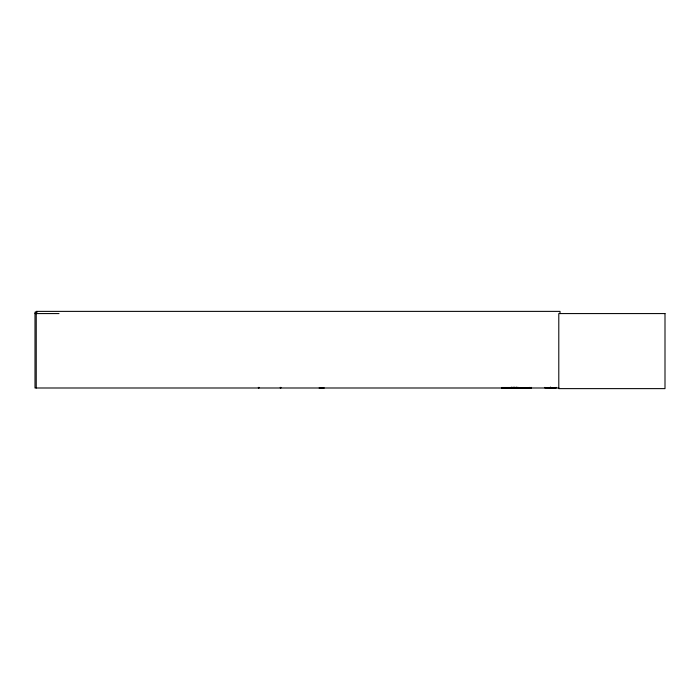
<?xml version="1.0" encoding="UTF-8"?>
<svg xmlns="http://www.w3.org/2000/svg" width="700" height="700" viewBox="0 0 700 700"><rect width="100%" height="100%" fill="white"/><g stroke="black" fill="none" stroke-linecap="round" stroke-linejoin="round"><path stroke-width="1.05" d="M37.188 312.165L35 312.165L35 387.993L558.933 387.993M35 313.574L59.01 313.574M501.524 387.502L515.541 387.502M511.157 387.66L531.51 387.975L501.515 387.949M501.498 387.686L531.51 387.809M529.883 387.993L529.891 387.371L530.049 387.914M560.026 313.574L560.026 311.377L36.234 311.377L36.234 387.993M556.124 387.371L556.124 387.993L544.863 387.914L544.863 387.371M550.69 387.214L550.69 387.993M550.296 387.214L550.296 387.993M531.492 387.398L531.492 387.975M518.63 387.371L518.63 387.993M517.247 387.371L517.247 387.993M517.125 387.371L517.125 387.993M517.003 387.371L517.003 387.993M516.889 387.371L516.889 387.993M516.565 387.371L516.565 387.993M516.442 387.371L516.442 387.993M516.294 387.371L516.294 387.993M516.163 387.371L516.163 387.993M516.04 387.371L516.04 387.993M515.751 387.371L515.751 387.993M514.859 387.371L514.859 387.993M514.605 387.371L514.605 387.993M514.553 387.371L514.553 387.993M514.194 387.371L514.194 387.993M514.062 387.371L514.071 387.993M513.861 387.371L513.861 387.993M513.52 387.371L513.52 387.993M513.398 387.371L513.38 387.993M513.222 387.371L513.222 387.993M512.391 387.371L512.391 387.993M512.015 387.371L512.015 387.993M511.858 387.371L511.858 387.993M511.77 387.371L511.77 387.993M511.543 387.371L511.543 387.993M511.298 387.371L511.298 387.993M511.175 387.371L511.175 387.993M324.284 387.993L319.104 387.993M280.91 387.371L280.91 387.993M280.28 387.371L280.28 387.993M259.017 387.371L259.017 387.993M258.396 387.371L258.396 387.993M665 313.574L558.793 313.574L558.793 388.623L665 388.623L665 313.574"/></g></svg>
